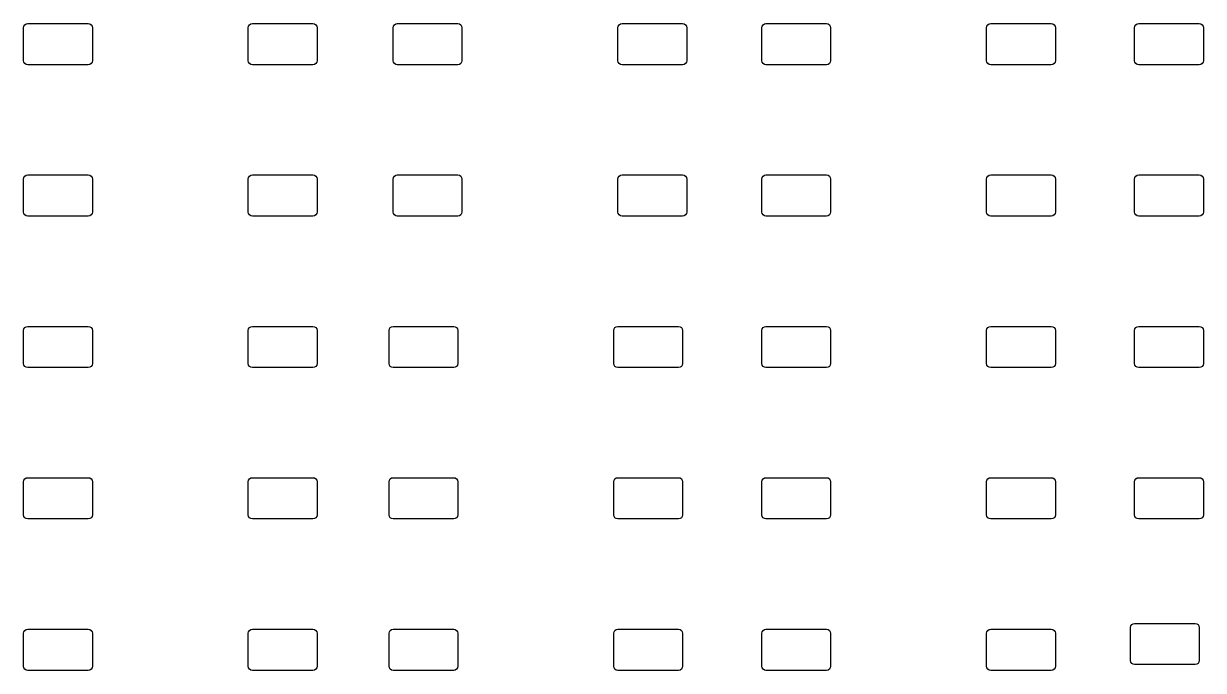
# Model space of a CAD drawing. Header units: millimetres. Extents: x 73.6 to 173.5, y -158 to -94.8.
# Drawn here: x 73.62 to 99.35, y -108.94 to -94.83 of the extents above; entities that cross this region are included whole.
import ezdxf

# ---------------------------------------------------------------- set-up
doc = ezdxf.new("R2010")
doc.units = ezdxf.units.MM
doc.layers.add('F.Mask', color=201, linetype='CONTINUOUS', true_color=0xd864ff)

msp = doc.modelspace()

# ---------------------------------------------------------------- linework, layer by layer
at = {"layer": 'F.Mask', "linetype": 'CONTINUOUS'}
for p, q in [((73.625, -94.922), (73.631851, -94.887558)), ((73.631851, -94.887558), (73.65136, -94.85836)), ((73.65136, -94.85836), (73.680558, -94.838851)), ((73.680558, -94.838851), (73.715, -94.832)), ((73.715, -94.832), (75.035, -94.832)), ((75.035, -94.832), (75.069442, -94.838851)), ((75.069442, -94.838851), (75.09864, -94.85836)), ((75.09864, -94.85836), (75.118149, -94.887558)), ((75.118149, -94.887558), (75.125, -94.922)), ((78.525, -94.922), (78.531851, -94.887558)), ((78.531851, -94.887558), (78.55136, -94.85836)), ((78.55136, -94.85836), (78.580558, -94.838851)), ((78.580558, -94.838851), (78.615, -94.832)), ((78.615, -94.832), (79.935, -94.832)), ((79.935, -94.832), (79.969442, -94.838851)), ((79.969442, -94.838851), (79.99864, -94.85836)), ((79.99864, -94.85836), (80.018149, -94.887558)), ((80.018149, -94.887558), (80.025, -94.922)), ((81.683, -94.922), (81.689851, -94.887558)), ((81.689851, -94.887558), (81.70936, -94.85836)), ((81.70936, -94.85836), (81.738558, -94.838851)), ((81.738558, -94.838851), (81.773, -94.832)), ((81.773, -94.832), (83.093, -94.832)), ((83.093, -94.832), (83.127442, -94.838851)), ((83.127442, -94.838851), (83.15664, -94.85836)), ((83.15664, -94.85836), (83.176149, -94.887558)), ((83.176149, -94.887558), (83.183, -94.922)), ((86.583, -94.922), (86.589851, -94.887558)), ((86.589851, -94.887558), (86.60936, -94.85836)), ((86.60936, -94.85836), (86.638558, -94.838851)), ((86.638558, -94.838851), (86.673, -94.832)), ((86.673, -94.832), (87.993, -94.832)), ((87.993, -94.832), (88.027442, -94.838851)), ((88.027442, -94.838851), (88.05664, -94.85836)), ((88.05664, -94.85836), (88.076149, -94.887558)), ((88.076149, -94.887558), (88.083, -94.922)), ((89.721, -94.922), (89.727851, -94.887558)), ((89.727851, -94.887558), (89.74736, -94.85836)), ((89.74736, -94.85836), (89.776558, -94.838851)), ((89.776558, -94.838851), (89.811, -94.832)), ((89.811, -94.832), (91.131, -94.832)), ((91.131, -94.832), (91.165442, -94.838851)), ((91.165442, -94.838851), (91.19464, -94.85836)), ((91.19464, -94.85836), (91.214149, -94.887558)), ((91.214149, -94.887558), (91.221, -94.922)), ((94.621, -94.922), (94.627851, -94.887558)), ((94.627851, -94.887558), (94.64736, -94.85836)), ((94.64736, -94.85836), (94.676558, -94.838851)), ((94.676558, -94.838851), (94.711, -94.832)), ((94.711, -94.832), (96.031, -94.832)), ((96.031, -94.832), (96.065442, -94.838851)), ((96.065442, -94.838851), (96.09464, -94.85836)), ((96.09464, -94.85836), (96.114149, -94.887558)), ((96.114149, -94.887558), (96.121, -94.922)), ((97.849, -94.922), (97.855851, -94.887558)), ((97.855851, -94.887558), (97.87536, -94.85836)), ((97.87536, -94.85836), (97.904558, -94.838851)), ((97.904558, -94.838851), (97.939, -94.832)), ((97.939, -94.832), (99.259, -94.832)), ((99.259, -94.832), (99.293442, -94.838851)), ((99.293442, -94.838851), (99.32264, -94.85836)), ((99.32264, -94.85836), (99.342149, -94.887558)), ((99.342149, -94.887558), (99.349, -94.922)), ((73.625, -95.642), (73.625, -94.922)), ((75.125, -94.922), (75.125, -95.642)), ((78.525, -95.642), (78.525, -94.922)), ((80.025, -94.922), (80.025, -95.642)), ((81.683, -95.642), (81.683, -94.922)), ((83.183, -94.922), (83.183, -95.642)), ((86.583, -95.642), (86.583, -94.922)), ((88.083, -94.922), (88.083, -95.642)), ((89.721, -95.642), (89.721, -94.922)), ((91.221, -94.922), (91.221, -95.642)), ((94.621, -95.642), (94.621, -94.922)), ((96.121, -94.922), (96.121, -95.642)), ((97.849, -95.642), (97.849, -94.922)), ((99.349, -94.922), (99.349, -95.642)), ((73.631851, -95.676442), (73.625, -95.642)), ((73.65136, -95.70564), (73.631851, -95.676442)), ((75.118149, -95.676442), (75.09864, -95.70564)), ((75.125, -95.642), (75.118149, -95.676442)), ((78.531851, -95.676442), (78.525, -95.642)), ((78.55136, -95.70564), (78.531851, -95.676442)), ((80.018149, -95.676442), (79.99864, -95.70564)), ((80.025, -95.642), (80.018149, -95.676442)), ((81.689851, -95.676442), (81.683, -95.642)), ((81.70936, -95.70564), (81.689851, -95.676442)), ((83.176149, -95.676442), (83.15664, -95.70564)), ((83.183, -95.642), (83.176149, -95.676442)), ((86.589851, -95.676442), (86.583, -95.642)), ((86.60936, -95.70564), (86.589851, -95.676442)), ((88.076149, -95.676442), (88.05664, -95.70564)), ((88.083, -95.642), (88.076149, -95.676442)), ((89.727851, -95.676442), (89.721, -95.642)), ((89.74736, -95.70564), (89.727851, -95.676442)), ((91.214149, -95.676442), (91.19464, -95.70564)), ((91.221, -95.642), (91.214149, -95.676442)), ((94.627851, -95.676442), (94.621, -95.642)), ((94.64736, -95.70564), (94.627851, -95.676442)), ((96.114149, -95.676442), (96.09464, -95.70564)), ((96.121, -95.642), (96.114149, -95.676442)), ((97.855851, -95.676442), (97.849, -95.642)), ((97.87536, -95.70564), (97.855851, -95.676442)), ((99.342149, -95.676442), (99.32264, -95.70564)), ((99.349, -95.642), (99.342149, -95.676442)), ((73.680558, -95.725149), (73.65136, -95.70564)), ((73.715, -95.732), (73.680558, -95.725149)), ((75.035, -95.732), (73.715, -95.732)), ((75.069442, -95.725149), (75.035, -95.732)), ((75.09864, -95.70564), (75.069442, -95.725149)), ((78.580558, -95.725149), (78.55136, -95.70564)), ((78.615, -95.732), (78.580558, -95.725149)), ((79.935, -95.732), (78.615, -95.732)), ((79.969442, -95.725149), (79.935, -95.732)), ((79.99864, -95.70564), (79.969442, -95.725149)), ((81.738558, -95.725149), (81.70936, -95.70564)), ((81.773, -95.732), (81.738558, -95.725149)), ((83.093, -95.732), (81.773, -95.732)), ((83.127442, -95.725149), (83.093, -95.732)), ((83.15664, -95.70564), (83.127442, -95.725149)), ((86.638558, -95.725149), (86.60936, -95.70564)), ((86.673, -95.732), (86.638558, -95.725149)), ((87.993, -95.732), (86.673, -95.732)), ((88.027442, -95.725149), (87.993, -95.732)), ((88.05664, -95.70564), (88.027442, -95.725149)), ((89.776558, -95.725149), (89.74736, -95.70564)), ((89.811, -95.732), (89.776558, -95.725149)), ((91.131, -95.732), (89.811, -95.732)), ((91.165442, -95.725149), (91.131, -95.732)), ((91.19464, -95.70564), (91.165442, -95.725149)), ((94.676558, -95.725149), (94.64736, -95.70564)), ((94.711, -95.732), (94.676558, -95.725149)), ((96.031, -95.732), (94.711, -95.732)), ((96.065442, -95.725149), (96.031, -95.732)), ((96.09464, -95.70564), (96.065442, -95.725149)), ((97.904558, -95.725149), (97.87536, -95.70564)), ((97.939, -95.732), (97.904558, -95.725149)), ((99.259, -95.732), (97.939, -95.732)), ((99.293442, -95.725149), (99.259, -95.732)), ((99.32264, -95.70564), (99.293442, -95.725149)), ((73.625, -98.222), (73.631851, -98.187558)), ((73.625, -98.942), (73.625, -98.222)), ((73.631851, -98.187558), (73.65136, -98.15836)), ((73.65136, -98.15836), (73.680558, -98.138851)), ((73.680558, -98.138851), (73.715, -98.132)), ((73.715, -98.132), (75.035, -98.132)), ((75.035, -98.132), (75.069442, -98.138851)), ((75.069442, -98.138851), (75.09864, -98.15836)), ((75.09864, -98.15836), (75.118149, -98.187558)), ((75.118149, -98.187558), (75.125, -98.222)), ((75.125, -98.222), (75.125, -98.942)), ((78.525, -98.222), (78.531851, -98.187558)), ((78.525, -98.942), (78.525, -98.222)), ((78.531851, -98.187558), (78.55136, -98.15836)), ((78.55136, -98.15836), (78.580558, -98.138851)), ((78.580558, -98.138851), (78.615, -98.132)), ((78.615, -98.132), (79.935, -98.132)), ((79.935, -98.132), (79.969442, -98.138851)), ((79.969442, -98.138851), (79.99864, -98.15836)), ((79.99864, -98.15836), (80.018149, -98.187558)), ((80.018149, -98.187558), (80.025, -98.222)), ((80.025, -98.222), (80.025, -98.942)), ((81.683, -98.222), (81.689851, -98.187558)), ((81.683, -98.942), (81.683, -98.222)), ((81.689851, -98.187558), (81.70936, -98.15836)), ((81.70936, -98.15836), (81.738558, -98.138851)), ((81.738558, -98.138851), (81.773, -98.132)), ((81.773, -98.132), (83.093, -98.132)), ((83.093, -98.132), (83.127442, -98.138851)), ((83.127442, -98.138851), (83.15664, -98.15836)), ((83.15664, -98.15836), (83.176149, -98.187558)), ((83.176149, -98.187558), (83.183, -98.222)), ((83.183, -98.222), (83.183, -98.942)), ((86.583, -98.222), (86.589851, -98.187558)), ((86.583, -98.942), (86.583, -98.222)), ((86.589851, -98.187558), (86.60936, -98.15836)), ((86.60936, -98.15836), (86.638558, -98.138851)), ((86.638558, -98.138851), (86.673, -98.132)), ((86.673, -98.132), (87.993, -98.132)), ((87.993, -98.132), (88.027442, -98.138851)), ((88.027442, -98.138851), (88.05664, -98.15836)), ((88.05664, -98.15836), (88.076149, -98.187558)), ((88.076149, -98.187558), (88.083, -98.222)), ((88.083, -98.222), (88.083, -98.942)), ((89.721, -98.222), (89.727851, -98.187558)), ((89.721, -98.942), (89.721, -98.222)), ((89.727851, -98.187558), (89.74736, -98.15836)), ((89.74736, -98.15836), (89.776558, -98.138851)), ((89.776558, -98.138851), (89.811, -98.132)), ((89.811, -98.132), (91.131, -98.132)), ((91.131, -98.132), (91.165442, -98.138851)), ((91.165442, -98.138851), (91.19464, -98.15836)), ((91.19464, -98.15836), (91.214149, -98.187558)), ((91.214149, -98.187558), (91.221, -98.222)), ((91.221, -98.222), (91.221, -98.942)), ((94.621, -98.222), (94.627851, -98.187558)), ((94.621, -98.942), (94.621, -98.222)), ((94.627851, -98.187558), (94.64736, -98.15836)), ((94.64736, -98.15836), (94.676558, -98.138851)), ((94.676558, -98.138851), (94.711, -98.132)), ((94.711, -98.132), (96.031, -98.132)), ((96.031, -98.132), (96.065442, -98.138851)), ((96.065442, -98.138851), (96.09464, -98.15836)), ((96.09464, -98.15836), (96.114149, -98.187558)), ((96.114149, -98.187558), (96.121, -98.222)), ((96.121, -98.222), (96.121, -98.942)), ((97.849, -98.222), (97.855851, -98.187558)), ((97.849, -98.942), (97.849, -98.222)), ((97.855851, -98.187558), (97.87536, -98.15836)), ((97.87536, -98.15836), (97.904558, -98.138851)), ((97.904558, -98.138851), (97.939, -98.132)), ((97.939, -98.132), (99.259, -98.132)), ((99.259, -98.132), (99.293442, -98.138851)), ((99.293442, -98.138851), (99.32264, -98.15836)), ((99.32264, -98.15836), (99.342149, -98.187558)), ((99.342149, -98.187558), (99.349, -98.222)), ((99.349, -98.222), (99.349, -98.942)), ((73.631851, -98.976442), (73.625, -98.942)), ((73.65136, -99.00564), (73.631851, -98.976442)), ((73.680558, -99.025149), (73.65136, -99.00564)), ((73.715, -99.032), (73.680558, -99.025149)), ((75.035, -99.032), (73.715, -99.032)), ((75.069442, -99.025149), (75.035, -99.032)), ((75.09864, -99.00564), (75.069442, -99.025149)), ((75.118149, -98.976442), (75.09864, -99.00564)), ((75.125, -98.942), (75.118149, -98.976442)), ((78.531851, -98.976442), (78.525, -98.942)), ((78.55136, -99.00564), (78.531851, -98.976442)), ((78.580558, -99.025149), (78.55136, -99.00564)), ((78.615, -99.032), (78.580558, -99.025149)), ((79.935, -99.032), (78.615, -99.032)), ((79.969442, -99.025149), (79.935, -99.032)), ((79.99864, -99.00564), (79.969442, -99.025149)), ((80.018149, -98.976442), (79.99864, -99.00564)), ((80.025, -98.942), (80.018149, -98.976442)), ((81.689851, -98.976442), (81.683, -98.942)), ((81.70936, -99.00564), (81.689851, -98.976442)), ((81.738558, -99.025149), (81.70936, -99.00564)), ((81.773, -99.032), (81.738558, -99.025149)), ((83.093, -99.032), (81.773, -99.032)), ((83.127442, -99.025149), (83.093, -99.032)), ((83.15664, -99.00564), (83.127442, -99.025149)), ((83.176149, -98.976442), (83.15664, -99.00564)), ((83.183, -98.942), (83.176149, -98.976442)), ((86.589851, -98.976442), (86.583, -98.942)), ((86.60936, -99.00564), (86.589851, -98.976442)), ((86.638558, -99.025149), (86.60936, -99.00564)), ((86.673, -99.032), (86.638558, -99.025149)), ((87.993, -99.032), (86.673, -99.032)), ((88.027442, -99.025149), (87.993, -99.032)), ((88.05664, -99.00564), (88.027442, -99.025149)), ((88.076149, -98.976442), (88.05664, -99.00564)), ((88.083, -98.942), (88.076149, -98.976442)), ((89.727851, -98.976442), (89.721, -98.942)), ((89.74736, -99.00564), (89.727851, -98.976442)), ((89.776558, -99.025149), (89.74736, -99.00564)), ((89.811, -99.032), (89.776558, -99.025149)), ((91.131, -99.032), (89.811, -99.032)), ((91.165442, -99.025149), (91.131, -99.032)), ((91.19464, -99.00564), (91.165442, -99.025149)), ((91.214149, -98.976442), (91.19464, -99.00564)), ((91.221, -98.942), (91.214149, -98.976442)), ((94.627851, -98.976442), (94.621, -98.942)), ((94.64736, -99.00564), (94.627851, -98.976442)), ((94.676558, -99.025149), (94.64736, -99.00564)), ((94.711, -99.032), (94.676558, -99.025149)), ((96.031, -99.032), (94.711, -99.032)), ((96.065442, -99.025149), (96.031, -99.032)), ((96.09464, -99.00564), (96.065442, -99.025149)), ((96.114149, -98.976442), (96.09464, -99.00564)), ((96.121, -98.942), (96.114149, -98.976442)), ((97.855851, -98.976442), (97.849, -98.942)), ((97.87536, -99.00564), (97.855851, -98.976442)), ((97.904558, -99.025149), (97.87536, -99.00564)), ((97.939, -99.032), (97.904558, -99.025149)), ((99.259, -99.032), (97.939, -99.032)), ((99.293442, -99.025149), (99.259, -99.032)), ((99.32264, -99.00564), (99.293442, -99.025149)), ((99.342149, -98.976442), (99.32264, -99.00564)), ((99.349, -98.942), (99.342149, -98.976442)), ((73.625, -101.526), (73.631851, -101.491558)), ((73.625, -102.246), (73.625, -101.526)), ((73.631851, -101.491558), (73.65136, -101.46236)), ((73.65136, -101.46236), (73.680558, -101.442851)), ((73.680558, -101.442851), (73.715, -101.436)), ((73.715, -101.436), (75.035, -101.436)), ((75.035, -101.436), (75.069442, -101.442851)), ((75.069442, -101.442851), (75.09864, -101.46236)), ((75.09864, -101.46236), (75.118149, -101.491558)), ((75.118149, -101.491558), (75.125, -101.526)), ((75.125, -101.526), (75.125, -102.246)), ((78.525, -101.526), (78.531851, -101.491558)), ((78.525, -102.246), (78.525, -101.526)), ((78.531851, -101.491558), (78.55136, -101.46236)), ((78.55136, -101.46236), (78.580558, -101.442851)), ((78.580558, -101.442851), (78.615, -101.436)), ((78.615, -101.436), (79.935, -101.436)), ((79.935, -101.436), (79.969442, -101.442851)), ((79.969442, -101.442851), (79.99864, -101.46236)), ((79.99864, -101.46236), (80.018149, -101.491558)), ((80.018149, -101.491558), (80.025, -101.526)), ((80.025, -101.526), (80.025, -102.246)), ((81.593, -101.526), (81.599851, -101.491558)), ((81.593, -102.246), (81.593, -101.526)), ((81.599851, -101.491558), (81.61936, -101.46236)), ((81.61936, -101.46236), (81.648558, -101.442851)), ((81.648558, -101.442851), (81.683, -101.436)), ((81.683, -101.436), (83.003, -101.436)), ((83.003, -101.436), (83.037442, -101.442851)), ((83.037442, -101.442851), (83.06664, -101.46236)), ((83.06664, -101.46236), (83.086149, -101.491558)), ((83.086149, -101.491558), (83.093, -101.526)), ((83.093, -101.526), (83.093, -102.246)), ((86.493, -101.526), (86.499851, -101.491558)), ((86.493, -102.246), (86.493, -101.526)), ((86.499851, -101.491558), (86.51936, -101.46236)), ((86.51936, -101.46236), (86.548558, -101.442851)), ((86.548558, -101.442851), (86.583, -101.436)), ((86.583, -101.436), (87.903, -101.436)), ((87.903, -101.436), (87.937442, -101.442851)), ((87.937442, -101.442851), (87.96664, -101.46236)), ((87.96664, -101.46236), (87.986149, -101.491558)), ((87.986149, -101.491558), (87.993, -101.526)), ((87.993, -101.526), (87.993, -102.246)), ((89.721, -101.526), (89.727851, -101.491558)), ((89.721, -102.246), (89.721, -101.526)), ((89.727851, -101.491558), (89.74736, -101.46236)), ((89.74736, -101.46236), (89.776558, -101.442851)), ((89.776558, -101.442851), (89.811, -101.436)), ((89.811, -101.436), (91.131, -101.436)), ((91.131, -101.436), (91.165442, -101.442851)), ((91.165442, -101.442851), (91.19464, -101.46236)), ((91.19464, -101.46236), (91.214149, -101.491558)), ((91.214149, -101.491558), (91.221, -101.526)), ((91.221, -101.526), (91.221, -102.246)), ((94.621, -101.526), (94.627851, -101.491558)), ((94.621, -102.246), (94.621, -101.526)), ((94.627851, -101.491558), (94.64736, -101.46236)), ((94.64736, -101.46236), (94.676558, -101.442851)), ((94.676558, -101.442851), (94.711, -101.436)), ((94.711, -101.436), (96.031, -101.436)), ((96.031, -101.436), (96.065442, -101.442851)), ((96.065442, -101.442851), (96.09464, -101.46236)), ((96.09464, -101.46236), (96.114149, -101.491558)), ((96.114149, -101.491558), (96.121, -101.526)), ((96.121, -101.526), (96.121, -102.246)), ((97.849, -101.526), (97.855851, -101.491558)), ((97.849, -102.246), (97.849, -101.526)), ((97.855851, -101.491558), (97.87536, -101.46236)), ((97.87536, -101.46236), (97.904558, -101.442851)), ((97.904558, -101.442851), (97.939, -101.436)), ((97.939, -101.436), (99.259, -101.436)), ((99.259, -101.436), (99.293442, -101.442851)), ((99.293442, -101.442851), (99.32264, -101.46236)), ((99.32264, -101.46236), (99.342149, -101.491558)), ((99.342149, -101.491558), (99.349, -101.526)), ((99.349, -101.526), (99.349, -102.246)), ((73.631851, -102.280442), (73.625, -102.246)), ((73.65136, -102.30964), (73.631851, -102.280442)), ((73.680558, -102.329149), (73.65136, -102.30964)), ((73.715, -102.336), (73.680558, -102.329149)), ((75.035, -102.336), (73.715, -102.336)), ((75.069442, -102.329149), (75.035, -102.336)), ((75.09864, -102.30964), (75.069442, -102.329149)), ((75.118149, -102.280442), (75.09864, -102.30964)), ((75.125, -102.246), (75.118149, -102.280442)), ((78.531851, -102.280442), (78.525, -102.246)), ((78.55136, -102.30964), (78.531851, -102.280442)), ((78.580558, -102.329149), (78.55136, -102.30964)), ((78.615, -102.336), (78.580558, -102.329149)), ((79.935, -102.336), (78.615, -102.336)), ((79.969442, -102.329149), (79.935, -102.336)), ((79.99864, -102.30964), (79.969442, -102.329149)), ((80.018149, -102.280442), (79.99864, -102.30964)), ((80.025, -102.246), (80.018149, -102.280442)), ((81.599851, -102.280442), (81.593, -102.246)), ((81.61936, -102.30964), (81.599851, -102.280442)), ((81.648558, -102.329149), (81.61936, -102.30964)), ((81.683, -102.336), (81.648558, -102.329149)), ((83.003, -102.336), (81.683, -102.336)), ((83.037442, -102.329149), (83.003, -102.336)), ((83.06664, -102.30964), (83.037442, -102.329149)), ((83.086149, -102.280442), (83.06664, -102.30964)), ((83.093, -102.246), (83.086149, -102.280442)), ((86.499851, -102.280442), (86.493, -102.246)), ((86.51936, -102.30964), (86.499851, -102.280442)), ((86.548558, -102.329149), (86.51936, -102.30964)), ((86.583, -102.336), (86.548558, -102.329149)), ((87.903, -102.336), (86.583, -102.336)), ((87.937442, -102.329149), (87.903, -102.336)), ((87.96664, -102.30964), (87.937442, -102.329149)), ((87.986149, -102.280442), (87.96664, -102.30964)), ((87.993, -102.246), (87.986149, -102.280442)), ((89.727851, -102.280442), (89.721, -102.246)), ((89.74736, -102.30964), (89.727851, -102.280442)), ((89.776558, -102.329149), (89.74736, -102.30964)), ((89.811, -102.336), (89.776558, -102.329149)), ((91.131, -102.336), (89.811, -102.336)), ((91.165442, -102.329149), (91.131, -102.336)), ((91.19464, -102.30964), (91.165442, -102.329149)), ((91.214149, -102.280442), (91.19464, -102.30964)), ((91.221, -102.246), (91.214149, -102.280442)), ((94.627851, -102.280442), (94.621, -102.246)), ((94.64736, -102.30964), (94.627851, -102.280442)), ((94.676558, -102.329149), (94.64736, -102.30964)), ((94.711, -102.336), (94.676558, -102.329149)), ((96.031, -102.336), (94.711, -102.336)), ((96.065442, -102.329149), (96.031, -102.336)), ((96.09464, -102.30964), (96.065442, -102.329149)), ((96.114149, -102.280442), (96.09464, -102.30964)), ((96.121, -102.246), (96.114149, -102.280442)), ((97.855851, -102.280442), (97.849, -102.246)), ((97.87536, -102.30964), (97.855851, -102.280442)), ((97.904558, -102.329149), (97.87536, -102.30964)), ((97.939, -102.336), (97.904558, -102.329149)), ((99.259, -102.336), (97.939, -102.336)), ((99.293442, -102.329149), (99.259, -102.336)), ((99.32264, -102.30964), (99.293442, -102.329149)), ((99.342149, -102.280442), (99.32264, -102.30964)), ((99.349, -102.246), (99.342149, -102.280442)), ((73.625, -104.826), (73.631851, -104.791558)), ((73.625, -105.546), (73.625, -104.826)), ((73.631851, -104.791558), (73.65136, -104.76236)), ((73.65136, -104.76236), (73.680558, -104.742851)), ((73.680558, -104.742851), (73.715, -104.736)), ((73.715, -104.736), (75.035, -104.736)), ((75.035, -104.736), (75.069442, -104.742851)), ((75.069442, -104.742851), (75.09864, -104.76236)), ((75.09864, -104.76236), (75.118149, -104.791558)), ((75.118149, -104.791558), (75.125, -104.826)), ((75.125, -104.826), (75.125, -105.546)), ((78.525, -104.826), (78.531851, -104.791558)), ((78.525, -105.546), (78.525, -104.826)), ((78.531851, -104.791558), (78.55136, -104.76236)), ((78.55136, -104.76236), (78.580558, -104.742851)), ((78.580558, -104.742851), (78.615, -104.736)), ((78.615, -104.736), (79.935, -104.736)), ((79.935, -104.736), (79.969442, -104.742851)), ((79.969442, -104.742851), (79.99864, -104.76236)), ((79.99864, -104.76236), (80.018149, -104.791558)), ((80.018149, -104.791558), (80.025, -104.826)), ((80.025, -104.826), (80.025, -105.546)), ((81.593, -104.826), (81.599851, -104.791558)), ((81.593, -105.546), (81.593, -104.826)), ((81.599851, -104.791558), (81.61936, -104.76236)), ((81.61936, -104.76236), (81.648558, -104.742851)), ((81.648558, -104.742851), (81.683, -104.736)), ((81.683, -104.736), (83.003, -104.736)), ((83.003, -104.736), (83.037442, -104.742851)), ((83.037442, -104.742851), (83.06664, -104.76236)), ((83.06664, -104.76236), (83.086149, -104.791558)), ((83.086149, -104.791558), (83.093, -104.826)), ((83.093, -104.826), (83.093, -105.546)), ((86.493, -104.826), (86.499851, -104.791558)), ((86.493, -105.546), (86.493, -104.826)), ((86.499851, -104.791558), (86.51936, -104.76236)), ((86.51936, -104.76236), (86.548558, -104.742851)), ((86.548558, -104.742851), (86.583, -104.736)), ((86.583, -104.736), (87.903, -104.736)), ((87.903, -104.736), (87.937442, -104.742851)), ((87.937442, -104.742851), (87.96664, -104.76236)), ((87.96664, -104.76236), (87.986149, -104.791558)), ((87.986149, -104.791558), (87.993, -104.826)), ((87.993, -104.826), (87.993, -105.546)), ((89.721, -104.826), (89.727851, -104.791558)), ((89.721, -105.546), (89.721, -104.826)), ((89.727851, -104.791558), (89.74736, -104.76236)), ((89.74736, -104.76236), (89.776558, -104.742851)), ((89.776558, -104.742851), (89.811, -104.736)), ((89.811, -104.736), (91.131, -104.736)), ((91.131, -104.736), (91.165442, -104.742851)), ((91.165442, -104.742851), (91.19464, -104.76236)), ((91.19464, -104.76236), (91.214149, -104.791558)), ((91.214149, -104.791558), (91.221, -104.826)), ((91.221, -104.826), (91.221, -105.546)), ((94.621, -104.826), (94.627851, -104.791558)), ((94.621, -105.546), (94.621, -104.826)), ((94.627851, -104.791558), (94.64736, -104.76236)), ((94.64736, -104.76236), (94.676558, -104.742851)), ((94.676558, -104.742851), (94.711, -104.736)), ((94.711, -104.736), (96.031, -104.736)), ((96.031, -104.736), (96.065442, -104.742851)), ((96.065442, -104.742851), (96.09464, -104.76236)), ((96.09464, -104.76236), (96.114149, -104.791558)), ((96.114149, -104.791558), (96.121, -104.826)), ((96.121, -104.826), (96.121, -105.546)), ((97.849, -104.826), (97.855851, -104.791558)), ((97.849, -105.546), (97.849, -104.826)), ((97.855851, -104.791558), (97.87536, -104.76236)), ((97.87536, -104.76236), (97.904558, -104.742851)), ((97.904558, -104.742851), (97.939, -104.736)), ((97.939, -104.736), (99.259, -104.736)), ((99.259, -104.736), (99.293442, -104.742851)), ((99.293442, -104.742851), (99.32264, -104.76236)), ((99.32264, -104.76236), (99.342149, -104.791558)), ((99.342149, -104.791558), (99.349, -104.826)), ((99.349, -104.826), (99.349, -105.546)), ((73.631851, -105.580442), (73.625, -105.546)), ((73.65136, -105.60964), (73.631851, -105.580442)), ((73.680558, -105.629149), (73.65136, -105.60964)), ((73.715, -105.636), (73.680558, -105.629149)), ((75.035, -105.636), (73.715, -105.636)), ((75.069442, -105.629149), (75.035, -105.636)), ((75.09864, -105.60964), (75.069442, -105.629149)), ((75.118149, -105.580442), (75.09864, -105.60964)), ((75.125, -105.546), (75.118149, -105.580442)), ((78.531851, -105.580442), (78.525, -105.546)), ((78.55136, -105.60964), (78.531851, -105.580442)), ((78.580558, -105.629149), (78.55136, -105.60964)), ((78.615, -105.636), (78.580558, -105.629149)), ((79.935, -105.636), (78.615, -105.636)), ((79.969442, -105.629149), (79.935, -105.636)), ((79.99864, -105.60964), (79.969442, -105.629149)), ((80.018149, -105.580442), (79.99864, -105.60964)), ((80.025, -105.546), (80.018149, -105.580442)), ((81.599851, -105.580442), (81.593, -105.546)), ((81.61936, -105.60964), (81.599851, -105.580442)), ((81.648558, -105.629149), (81.61936, -105.60964)), ((81.683, -105.636), (81.648558, -105.629149)), ((83.003, -105.636), (81.683, -105.636)), ((83.037442, -105.629149), (83.003, -105.636)), ((83.06664, -105.60964), (83.037442, -105.629149)), ((83.086149, -105.580442), (83.06664, -105.60964)), ((83.093, -105.546), (83.086149, -105.580442)), ((86.499851, -105.580442), (86.493, -105.546)), ((86.51936, -105.60964), (86.499851, -105.580442)), ((86.548558, -105.629149), (86.51936, -105.60964)), ((86.583, -105.636), (86.548558, -105.629149)), ((87.903, -105.636), (86.583, -105.636)), ((87.937442, -105.629149), (87.903, -105.636)), ((87.96664, -105.60964), (87.937442, -105.629149)), ((87.986149, -105.580442), (87.96664, -105.60964)), ((87.993, -105.546), (87.986149, -105.580442)), ((89.727851, -105.580442), (89.721, -105.546)), ((89.74736, -105.60964), (89.727851, -105.580442)), ((89.776558, -105.629149), (89.74736, -105.60964)), ((89.811, -105.636), (89.776558, -105.629149)), ((91.131, -105.636), (89.811, -105.636)), ((91.165442, -105.629149), (91.131, -105.636)), ((91.19464, -105.60964), (91.165442, -105.629149)), ((91.214149, -105.580442), (91.19464, -105.60964)), ((91.221, -105.546), (91.214149, -105.580442)), ((94.627851, -105.580442), (94.621, -105.546)), ((94.64736, -105.60964), (94.627851, -105.580442)), ((94.676558, -105.629149), (94.64736, -105.60964)), ((94.711, -105.636), (94.676558, -105.629149)), ((96.031, -105.636), (94.711, -105.636)), ((96.065442, -105.629149), (96.031, -105.636)), ((96.09464, -105.60964), (96.065442, -105.629149)), ((96.114149, -105.580442), (96.09464, -105.60964)), ((96.121, -105.546), (96.114149, -105.580442)), ((97.855851, -105.580442), (97.849, -105.546)), ((97.87536, -105.60964), (97.855851, -105.580442)), ((97.904558, -105.629149), (97.87536, -105.60964)), ((97.939, -105.636), (97.904558, -105.629149)), ((99.259, -105.636), (97.939, -105.636)), ((99.293442, -105.629149), (99.259, -105.636)), ((99.32264, -105.60964), (99.293442, -105.629149)), ((99.342149, -105.580442), (99.32264, -105.60964)), ((99.349, -105.546), (99.342149, -105.580442)), ((73.680558, -108.046851), (73.715, -108.04)), ((73.715, -108.04), (75.035, -108.04)), ((75.035, -108.04), (75.069442, -108.046851)), ((78.580558, -108.046851), (78.615, -108.04)), ((78.615, -108.04), (79.935, -108.04)), ((79.935, -108.04), (79.969442, -108.046851)), ((81.648558, -108.046851), (81.683, -108.04)), ((81.683, -108.04), (83.003, -108.04)), ((83.003, -108.04), (83.037442, -108.046851)), ((86.548558, -108.046851), (86.583, -108.04)), ((86.583, -108.04), (87.903, -108.04)), ((87.903, -108.04), (87.937442, -108.046851)), ((89.776558, -108.046851), (89.811, -108.04)), ((89.811, -108.04), (91.131, -108.04)), ((91.131, -108.04), (91.165442, -108.046851)), ((94.676558, -108.046851), (94.711, -108.04)), ((94.711, -108.04), (96.031, -108.04)), ((96.031, -108.04), (96.065442, -108.046851)), ((97.759, -108.004), (97.765851, -107.969558)), ((97.759, -108.724), (97.759, -108.004)), ((97.765851, -107.969558), (97.78536, -107.94036)), ((97.78536, -107.94036), (97.814558, -107.920851)), ((97.814558, -107.920851), (97.849, -107.914)), ((97.849, -107.914), (99.169, -107.914)), ((99.169, -107.914), (99.203442, -107.920851)), ((99.203442, -107.920851), (99.23264, -107.94036)), ((99.23264, -107.94036), (99.252149, -107.969558)), ((99.252149, -107.969558), (99.259, -108.004)), ((99.259, -108.004), (99.259, -108.724)), ((73.625, -108.13), (73.631851, -108.095558)), ((73.625, -108.85), (73.625, -108.13)), ((73.631851, -108.095558), (73.65136, -108.06636)), ((73.65136, -108.06636), (73.680558, -108.046851)), ((75.069442, -108.046851), (75.09864, -108.06636)), ((75.09864, -108.06636), (75.118149, -108.095558)), ((75.118149, -108.095558), (75.125, -108.13)), ((75.125, -108.13), (75.125, -108.85)), ((78.525, -108.13), (78.531851, -108.095558)), ((78.525, -108.85), (78.525, -108.13)), ((78.531851, -108.095558), (78.55136, -108.06636)), ((78.55136, -108.06636), (78.580558, -108.046851)), ((79.969442, -108.046851), (79.99864, -108.06636)), ((79.99864, -108.06636), (80.018149, -108.095558)), ((80.018149, -108.095558), (80.025, -108.13)), ((80.025, -108.13), (80.025, -108.85)), ((81.593, -108.13), (81.599851, -108.095558)), ((81.593, -108.85), (81.593, -108.13)), ((81.599851, -108.095558), (81.61936, -108.06636)), ((81.61936, -108.06636), (81.648558, -108.046851)), ((83.037442, -108.046851), (83.06664, -108.06636)), ((83.06664, -108.06636), (83.086149, -108.095558)), ((83.086149, -108.095558), (83.093, -108.13)), ((83.093, -108.13), (83.093, -108.85)), ((86.493, -108.13), (86.499851, -108.095558)), ((86.493, -108.85), (86.493, -108.13)), ((86.499851, -108.095558), (86.51936, -108.06636)), ((86.51936, -108.06636), (86.548558, -108.046851)), ((87.937442, -108.046851), (87.96664, -108.06636)), ((87.96664, -108.06636), (87.986149, -108.095558)), ((87.986149, -108.095558), (87.993, -108.13)), ((87.993, -108.13), (87.993, -108.85)), ((89.721, -108.13), (89.727851, -108.095558)), ((89.721, -108.85), (89.721, -108.13)), ((89.727851, -108.095558), (89.74736, -108.06636)), ((89.74736, -108.06636), (89.776558, -108.046851)), ((91.165442, -108.046851), (91.19464, -108.06636)), ((91.19464, -108.06636), (91.214149, -108.095558)), ((91.214149, -108.095558), (91.221, -108.13)), ((91.221, -108.13), (91.221, -108.85)), ((94.621, -108.13), (94.627851, -108.095558)), ((94.621, -108.85), (94.621, -108.13)), ((94.627851, -108.095558), (94.64736, -108.06636)), ((94.64736, -108.06636), (94.676558, -108.046851)), ((96.065442, -108.046851), (96.09464, -108.06636)), ((96.09464, -108.06636), (96.114149, -108.095558)), ((96.114149, -108.095558), (96.121, -108.13)), ((96.121, -108.13), (96.121, -108.85)), ((97.765851, -108.758442), (97.759, -108.724)), ((97.78536, -108.78764), (97.765851, -108.758442)), ((97.814558, -108.807149), (97.78536, -108.78764)), ((97.849, -108.814), (97.814558, -108.807149)), ((99.203442, -108.807149), (99.169, -108.814)), ((99.23264, -108.78764), (99.203442, -108.807149)), ((99.252149, -108.758442), (99.23264, -108.78764)), ((99.259, -108.724), (99.252149, -108.758442)), ((73.631851, -108.884442), (73.625, -108.85)), ((73.65136, -108.91364), (73.631851, -108.884442)), ((73.680558, -108.933149), (73.65136, -108.91364)), ((73.715, -108.94), (73.680558, -108.933149)), ((75.035, -108.94), (73.715, -108.94)), ((75.069442, -108.933149), (75.035, -108.94)), ((75.09864, -108.91364), (75.069442, -108.933149)), ((75.118149, -108.884442), (75.09864, -108.91364)), ((75.125, -108.85), (75.118149, -108.884442)), ((78.531851, -108.884442), (78.525, -108.85)), ((78.55136, -108.91364), (78.531851, -108.884442)), ((78.580558, -108.933149), (78.55136, -108.91364)), ((78.615, -108.94), (78.580558, -108.933149)), ((79.935, -108.94), (78.615, -108.94)), ((79.969442, -108.933149), (79.935, -108.94)), ((79.99864, -108.91364), (79.969442, -108.933149)), ((80.018149, -108.884442), (79.99864, -108.91364)), ((80.025, -108.85), (80.018149, -108.884442)), ((81.599851, -108.884442), (81.593, -108.85)), ((81.61936, -108.91364), (81.599851, -108.884442)), ((81.648558, -108.933149), (81.61936, -108.91364)), ((81.683, -108.94), (81.648558, -108.933149)), ((83.003, -108.94), (81.683, -108.94)), ((83.037442, -108.933149), (83.003, -108.94)), ((83.06664, -108.91364), (83.037442, -108.933149)), ((83.086149, -108.884442), (83.06664, -108.91364)), ((83.093, -108.85), (83.086149, -108.884442)), ((86.499851, -108.884442), (86.493, -108.85)), ((86.51936, -108.91364), (86.499851, -108.884442)), ((86.548558, -108.933149), (86.51936, -108.91364)), ((86.583, -108.94), (86.548558, -108.933149)), ((87.903, -108.94), (86.583, -108.94)), ((87.937442, -108.933149), (87.903, -108.94)), ((87.96664, -108.91364), (87.937442, -108.933149)), ((87.986149, -108.884442), (87.96664, -108.91364)), ((87.993, -108.85), (87.986149, -108.884442)), ((89.727851, -108.884442), (89.721, -108.85)), ((89.74736, -108.91364), (89.727851, -108.884442)), ((89.776558, -108.933149), (89.74736, -108.91364)), ((89.811, -108.94), (89.776558, -108.933149)), ((91.131, -108.94), (89.811, -108.94)), ((91.165442, -108.933149), (91.131, -108.94)), ((91.19464, -108.91364), (91.165442, -108.933149)), ((91.214149, -108.884442), (91.19464, -108.91364)), ((91.221, -108.85), (91.214149, -108.884442)), ((94.627851, -108.884442), (94.621, -108.85)), ((94.64736, -108.91364), (94.627851, -108.884442)), ((94.676558, -108.933149), (94.64736, -108.91364)), ((94.711, -108.94), (94.676558, -108.933149)), ((96.031, -108.94), (94.711, -108.94)), ((96.065442, -108.933149), (96.031, -108.94)), ((96.09464, -108.91364), (96.065442, -108.933149)), ((96.114149, -108.884442), (96.09464, -108.91364)), ((96.121, -108.85), (96.114149, -108.884442)), ((99.169, -108.814), (97.849, -108.814))]:
    msp.add_line(p, q, dxfattribs=at)

doc.saveas('drawing.dxf')
